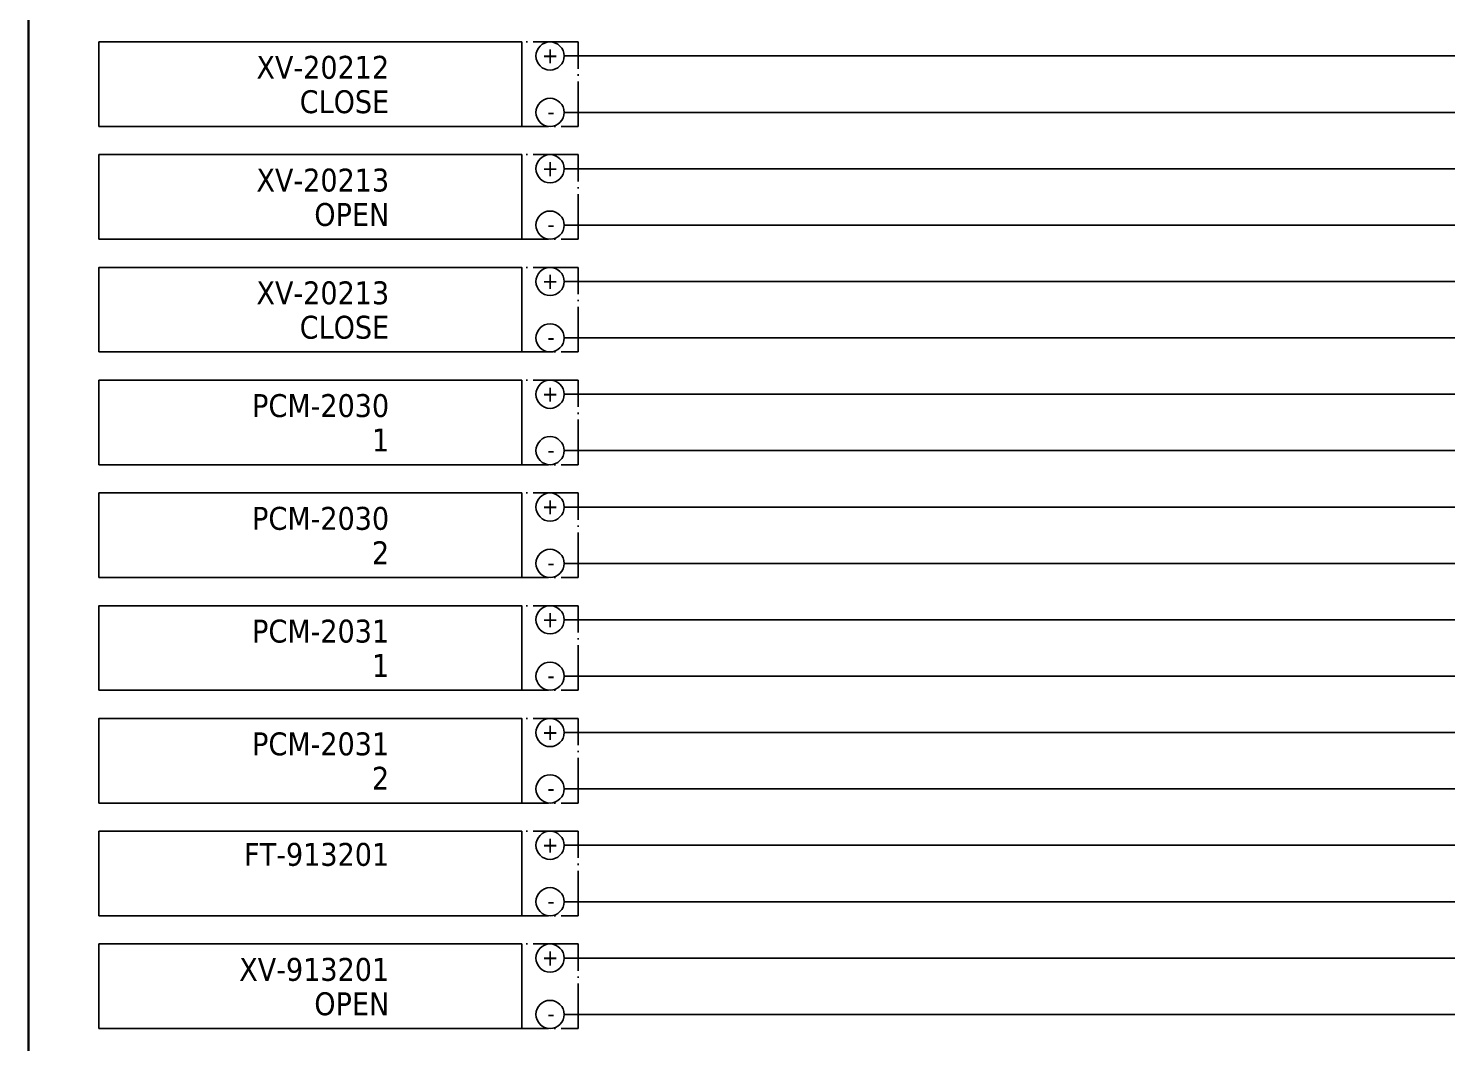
# Model space of a CAD drawing. Header units: millimetres. Extents: x 0 to 1792788, y -13 to 262234.
# Drawn here: x 0 to 100.6, y 79 to 151 of the extents above; entities that cross this region are included whole.
import ezdxf
from ezdxf.enums import TextEntityAlignment as Align

# ---------------------------------------------------------------- set-up
doc = ezdxf.new("R2010")
doc.units = ezdxf.units.MM
doc.linetypes.add('EPL_DASHDOT', pattern=[1, 0.8, -0.1, 0, -0.1])
for name, color, linetype, lineweight in [('EPLAN201', 7, 'Continuous', 35), ('EPLAN302', 5, 'Continuous', 25), ('EPLAN305', 5, 'Continuous', 25), ('EPLAN307', 134, 'EPL_DASHDOT', 25), ('EPLAN311', 7, 'Continuous', 25), ('EPLAN400', 5, 'Continuous', 35), ('EPLAN421', 5, 'Continuous', 35), ('EPLAN440', 73, 'Continuous', 35), ('EPLAN451', 7, 'Continuous', 35), ('EPLAN452', 7, 'Continuous', 35), ('EPLAN453', 7, 'Continuous', 35), ('EPLAN500', 7, 'Continuous', 35), ('EPLAN501', 7, 'Continuous', 35), ('EPLAN502', 7, 'Continuous', 35), ('EPLAN503', 7, 'Continuous', 35), ('EPLAN504', 7, 'Continuous', 35)]:
    doc.layers.add(name, color=color, linetype=linetype, lineweight=lineweight)
doc.styles.add('Tahoma', font='')
doc.styles.get('Tahoma').set_extended_font_data('Tahoma')

# ---------------------------------------------------------------- blocks, each defined once
blk = doc.blocks.new('EPLFRAME')
at = {"layer": 'EPLAN201', "linetype": 'Continuous', "lineweight": 35, "ltscale": 4}
blk.add_lwpolyline([(0, 0), (420, 0), (420, 297), (0, 297)], close=True, dxfattribs=at)
at = {"layer": 'EPLAN451', "color": 7, "style": 'Tahoma'}
for tag, p, height in [('14_10014', (101, 12), 2.26), ('14_10015', (185, 12), 2.26), ('14_10011', (101, 5), 2.26), ('14_10013', (332, 5), 1.63), ('14_10151', (73, 1), 1.63), ('14_10300', (415, 1), 1.63)]:
    blk.add_attdef(tag, p, '', height=height, dxfattribs=at)
blk.add_attdef('4_25020', text='', height=1.63, dxfattribs=at).set_placement((413, 1), align=Align.RIGHT)
at = {"layer": 'EPLAN452', "color": 7, "style": 'Tahoma'}
for tag, p, height in [('4_11041', (1, 17), 2.26), ('4_11071[1]', (1, 13), 1.63), ('4_11074[1]', (21, 13), 1.63), ('4_11070[1]', (41, 13), 1.63), ('4_11024', (73, 13), 1.63), ('4_11011', (231, 12), 2.26), ('4_11030', (301, 12), 2.26), ('4_20132_1001', (374, 13), 1.63), ('4_11071[2]', (1, 9), 1.63), ('4_11074[2]', (21, 9), 1.63), ('4_11070[2]', (41, 9), 1.63), ('4_11022', (73, 9), 1.63), ('4_20134_1001', (374, 9), 1.63), ('4_11071[3]', (1, 5), 1.63), ('4_11074[3]', (21, 5), 1.63), ('4_11070[3]', (41, 5), 1.63), ('4_11080', (73, 5), 1.63), ('4_11059', (301, 5), 1.63)]:
    blk.add_attdef(tag, p, '', height=height, dxfattribs=at)
for tag, height, p in [('4_11040', 2.26, (419, 17)), ('4_11000', 1.63, (419, 5)), ('4_11085', 1.63, (141, 1)), ('4_11086', 1.63, (183, 1))]:
    blk.add_attdef(tag, text='', height=height, dxfattribs=at).set_placement(p, align=Align.RIGHT)
at = {"layer": 'EPLAN453', "color": 7, "style": 'Tahoma'}
for tag, p in [('53_19005_1', (21, 293)), ('53_19005', (63, 293)), ('53_19005_8', (105, 293)), ('53_19005_6', (147, 293)), ('53_19005_7', (189, 293)), ('53_19005_9', (231, 293)), ('53_19005_3', (273, 293)), ('53_19005_2', (315, 293)), ('53_19005_4', (357, 293)), ('53_19005_5', (399, 293))]:
    blk.add_attdef(tag, text='', height=1.35, dxfattribs=at).set_placement(p, align=Align.BOTTOM_CENTER)
blk = doc.blocks.new('EPLSYM_LibrarySPECIAL_Symbol17_Variant3_Placement1')
at = {"layer": 'EPLAN302', "lineweight": 25, "ltscale": 4}
blk.add_line((4, 0), (1, 0), dxfattribs=at)
blk.add_circle((0, 0), 1, dxfattribs=at)
at = {"layer": 'EPLAN421', "color": 5, "style": 'Tahoma'}
blk.add_attdef('17_20039', text='', height=1.17, dxfattribs=at).set_placement((3, 1), align=Align.BOTTOM_RIGHT)
blk = doc.blocks.new('EPLSYM_LibrarySPECIAL_Symbol0_Variant0_Placement1_2')
at = {"layer": 'EPLAN305', "lineweight": 25, "ltscale": 4}
blk.add_lwpolyline([(0, -6), (30, -6), (30, 0), (0, 0)], close=True, dxfattribs=at)
at = {"layer": 'EPLAN400', "color": 5, "style": 'Tahoma'}
blk.add_attdef('17_20010', text='', height=2.2575, dxfattribs=at).set_placement((-1.5, -0.9515), align=Align.TOP_RIGHT)
at = {"layer": 'EPLAN440', "color": 73, "style": 'Tahoma'}
blk.add_attdef('17_20300', text='', height=1.6254, dxfattribs=at).set_placement((-1.5, -4.57508), align=Align.TOP_RIGHT)
at = {"layer": 'EPLAN500', "color": 7, "style": 'Tahoma'}
blk.add_attdef('17_20027', text='', height=1.6254, dxfattribs=at).set_placement((-1.5, -7.27508), align=Align.TOP_RIGHT)
at = {"layer": 'EPLAN501', "color": 7, "style": 'Tahoma'}
blk.add_attdef('17_20011', text='', height=1.6254, dxfattribs=at).set_placement((-1.5, -12.83762), align=Align.TOP_RIGHT)
at = {"layer": 'EPLAN502', "color": 7, "style": 'Tahoma'}
blk.add_attdef('17_20025', text='', height=1.6254, dxfattribs=at).set_placement((-1.5, -15.37508), align=Align.TOP_RIGHT)
at = {"layer": 'EPLAN503', "color": 7, "style": 'Tahoma'}
blk.add_attdef('17_20024', text='', height=1.6254, dxfattribs=at).set_placement((-1.5, -18.07508), align=Align.TOP_RIGHT)
at = {"layer": 'EPLAN504', "color": 7, "style": 'Tahoma'}
blk.add_attdef('17_20901[1]', text='', height=1.6254, dxfattribs=at).set_placement((-1.5, -9.97508), align=Align.TOP_RIGHT)
blk = doc.blocks.new('EPLSYM_LibrarySPECIAL_Symbol2_Variant0_Placement1_2')
at = {"layer": 'EPLAN307', "lineweight": 25, "ltscale": 4}
blk.add_lwpolyline([(0, -6), (34, -6), (34, 0), (0, 0)], close=True, dxfattribs=at)
at = {"layer": 'EPLAN400', "color": 5, "style": 'Tahoma'}
blk.add_attdef('88_20010', text='', height=2.2575, dxfattribs=at).set_placement((-1.5, -0.9515), align=Align.TOP_RIGHT)
at = {"layer": 'EPLAN500', "color": 7, "style": 'Tahoma'}
blk.add_attdef('88_20027', text='', height=1.6254, dxfattribs=at).set_placement((-1.5, -4.57508), align=Align.TOP_RIGHT)
at = {"layer": 'EPLAN501', "color": 7, "style": 'Tahoma'}
blk.add_attdef('88_20011', text='', height=1.6254, dxfattribs=at).set_placement((-1.5, -9.97508), align=Align.TOP_RIGHT)
at = {"layer": 'EPLAN502', "color": 7, "style": 'Tahoma'}
blk.add_attdef('88_20025', text='', height=1.6254, dxfattribs=at).set_placement((-1.5, -12.67508), align=Align.TOP_RIGHT)
at = {"layer": 'EPLAN503', "color": 7, "style": 'Tahoma'}
blk.add_attdef('88_20024', text='', height=1.6254, dxfattribs=at).set_placement((-1.5, -15.37508), align=Align.TOP_RIGHT)
at = {"layer": 'EPLAN504', "color": 7, "style": 'Tahoma'}
blk.add_attdef('88_20901[1]', text='', height=1.6254, dxfattribs=at).set_placement((-1.5, -7.27508), align=Align.TOP_RIGHT)
blk = doc.blocks.new('EPLSYM_LibrarySPECIAL_Symbol0_Variant0_Placement1_3')
at = {"layer": 'EPLAN305', "lineweight": 25, "ltscale": 4}
blk.add_lwpolyline([(0, -6), (30, -6), (30, 0), (0, 0)], close=True, dxfattribs=at)
at = {"layer": 'EPLAN400', "color": 5, "style": 'Tahoma'}
blk.add_attdef('17_20010', text='', height=2.2575, dxfattribs=at).set_placement((-1.5, -0.9515), align=Align.TOP_RIGHT)
at = {"layer": 'EPLAN440', "color": 73, "style": 'Tahoma'}
blk.add_attdef('17_20300', text='', height=1.6254, dxfattribs=at).set_placement((-1.5, -4.57508), align=Align.TOP_RIGHT)
at = {"layer": 'EPLAN500', "color": 7, "style": 'Tahoma'}
blk.add_attdef('17_20027', text='', height=1.6254, dxfattribs=at).set_placement((-1.5, -7.27508), align=Align.TOP_RIGHT)
at = {"layer": 'EPLAN501', "color": 7, "style": 'Tahoma'}
blk.add_attdef('17_20011', text='', height=1.6254, dxfattribs=at).set_placement((-1.5, -12.83762), align=Align.TOP_RIGHT)
at = {"layer": 'EPLAN502', "color": 7, "style": 'Tahoma'}
blk.add_attdef('17_20025', text='', height=1.6254, dxfattribs=at).set_placement((-1.5, -15.37508), align=Align.TOP_RIGHT)
at = {"layer": 'EPLAN503', "color": 7, "style": 'Tahoma'}
blk.add_attdef('17_20024', text='', height=1.6254, dxfattribs=at).set_placement((-1.5, -18.07508), align=Align.TOP_RIGHT)
at = {"layer": 'EPLAN504', "color": 7, "style": 'Tahoma'}
blk.add_attdef('17_20901[1]', text='', height=1.6254, dxfattribs=at).set_placement((-1.5, -9.97508), align=Align.TOP_RIGHT)
blk = doc.blocks.new('EPLSYM_LibrarySPECIAL_Symbol2_Variant0_Placement1_3')
at = {"layer": 'EPLAN307', "lineweight": 25, "ltscale": 4}
blk.add_lwpolyline([(0, -6), (34, -6), (34, 0), (0, 0)], close=True, dxfattribs=at)
at = {"layer": 'EPLAN400', "color": 5, "style": 'Tahoma'}
blk.add_attdef('88_20010', text='', height=2.2575, dxfattribs=at).set_placement((-1.5, -0.9515), align=Align.TOP_RIGHT)
at = {"layer": 'EPLAN500', "color": 7, "style": 'Tahoma'}
blk.add_attdef('88_20027', text='', height=1.6254, dxfattribs=at).set_placement((-1.5, -4.57508), align=Align.TOP_RIGHT)
at = {"layer": 'EPLAN501', "color": 7, "style": 'Tahoma'}
blk.add_attdef('88_20011', text='', height=1.6254, dxfattribs=at).set_placement((-1.5, -9.97508), align=Align.TOP_RIGHT)
at = {"layer": 'EPLAN502', "color": 7, "style": 'Tahoma'}
blk.add_attdef('88_20025', text='', height=1.6254, dxfattribs=at).set_placement((-1.5, -12.67508), align=Align.TOP_RIGHT)
at = {"layer": 'EPLAN503', "color": 7, "style": 'Tahoma'}
blk.add_attdef('88_20024', text='', height=1.6254, dxfattribs=at).set_placement((-1.5, -15.37508), align=Align.TOP_RIGHT)
at = {"layer": 'EPLAN504', "color": 7, "style": 'Tahoma'}
blk.add_attdef('88_20901[1]', text='', height=1.6254, dxfattribs=at).set_placement((-1.5, -7.27508), align=Align.TOP_RIGHT)
blk = doc.blocks.new('EPLSYM_LibrarySPECIAL_Symbol0_Variant0_Placement1_4')
at = {"layer": 'EPLAN305', "lineweight": 25, "ltscale": 4}
blk.add_lwpolyline([(0, -6), (30, -6), (30, 0), (0, 0)], close=True, dxfattribs=at)
at = {"layer": 'EPLAN400', "color": 5, "style": 'Tahoma'}
blk.add_attdef('17_20010', text='', height=2.2575, dxfattribs=at).set_placement((-1.5, -0.9515), align=Align.TOP_RIGHT)
at = {"layer": 'EPLAN440', "color": 73, "style": 'Tahoma'}
blk.add_attdef('17_20300', text='', height=1.6254, dxfattribs=at).set_placement((-1.5, -4.57508), align=Align.TOP_RIGHT)
at = {"layer": 'EPLAN500', "color": 7, "style": 'Tahoma'}
blk.add_attdef('17_20027', text='', height=1.6254, dxfattribs=at).set_placement((-1.5, -7.27508), align=Align.TOP_RIGHT)
at = {"layer": 'EPLAN501', "color": 7, "style": 'Tahoma'}
blk.add_attdef('17_20011', text='', height=1.6254, dxfattribs=at).set_placement((-1.5, -12.83762), align=Align.TOP_RIGHT)
at = {"layer": 'EPLAN502', "color": 7, "style": 'Tahoma'}
blk.add_attdef('17_20025', text='', height=1.6254, dxfattribs=at).set_placement((-1.5, -15.37508), align=Align.TOP_RIGHT)
at = {"layer": 'EPLAN503', "color": 7, "style": 'Tahoma'}
blk.add_attdef('17_20024', text='', height=1.6254, dxfattribs=at).set_placement((-1.5, -18.07508), align=Align.TOP_RIGHT)
at = {"layer": 'EPLAN504', "color": 7, "style": 'Tahoma'}
blk.add_attdef('17_20901[1]', text='', height=1.6254, dxfattribs=at).set_placement((-1.5, -9.97508), align=Align.TOP_RIGHT)
blk = doc.blocks.new('EPLSYM_LibrarySPECIAL_Symbol2_Variant0_Placement1_4')
at = {"layer": 'EPLAN307', "lineweight": 25, "ltscale": 4}
blk.add_lwpolyline([(0, -6), (34, -6), (34, 0), (0, 0)], close=True, dxfattribs=at)
at = {"layer": 'EPLAN400', "color": 5, "style": 'Tahoma'}
blk.add_attdef('88_20010', text='', height=2.2575, dxfattribs=at).set_placement((-1.5, -0.9515), align=Align.TOP_RIGHT)
at = {"layer": 'EPLAN500', "color": 7, "style": 'Tahoma'}
blk.add_attdef('88_20027', text='', height=1.6254, dxfattribs=at).set_placement((-1.5, -4.57508), align=Align.TOP_RIGHT)
at = {"layer": 'EPLAN501', "color": 7, "style": 'Tahoma'}
blk.add_attdef('88_20011', text='', height=1.6254, dxfattribs=at).set_placement((-1.5, -9.97508), align=Align.TOP_RIGHT)
at = {"layer": 'EPLAN502', "color": 7, "style": 'Tahoma'}
blk.add_attdef('88_20025', text='', height=1.6254, dxfattribs=at).set_placement((-1.5, -12.67508), align=Align.TOP_RIGHT)
at = {"layer": 'EPLAN503', "color": 7, "style": 'Tahoma'}
blk.add_attdef('88_20024', text='', height=1.6254, dxfattribs=at).set_placement((-1.5, -15.37508), align=Align.TOP_RIGHT)
at = {"layer": 'EPLAN504', "color": 7, "style": 'Tahoma'}
blk.add_attdef('88_20901[1]', text='', height=1.6254, dxfattribs=at).set_placement((-1.5, -7.27508), align=Align.TOP_RIGHT)
blk = doc.blocks.new('EPLSYM_LibrarySPECIAL_Symbol0_Variant0_Placement1_5')
at = {"layer": 'EPLAN305', "lineweight": 25, "ltscale": 4}
blk.add_lwpolyline([(0, -6), (30, -6), (30, 0), (0, 0)], close=True, dxfattribs=at)
at = {"layer": 'EPLAN400', "color": 5, "style": 'Tahoma'}
blk.add_attdef('17_20010', text='', height=2.2575, dxfattribs=at).set_placement((-1.5, -0.9515), align=Align.TOP_RIGHT)
at = {"layer": 'EPLAN440', "color": 73, "style": 'Tahoma'}
blk.add_attdef('17_20300', text='', height=1.6254, dxfattribs=at).set_placement((-1.5, -4.57508), align=Align.TOP_RIGHT)
at = {"layer": 'EPLAN500', "color": 7, "style": 'Tahoma'}
blk.add_attdef('17_20027', text='', height=1.6254, dxfattribs=at).set_placement((-1.5, -7.27508), align=Align.TOP_RIGHT)
at = {"layer": 'EPLAN501', "color": 7, "style": 'Tahoma'}
blk.add_attdef('17_20011', text='', height=1.6254, dxfattribs=at).set_placement((-1.5, -12.83762), align=Align.TOP_RIGHT)
at = {"layer": 'EPLAN502', "color": 7, "style": 'Tahoma'}
blk.add_attdef('17_20025', text='', height=1.6254, dxfattribs=at).set_placement((-1.5, -15.37508), align=Align.TOP_RIGHT)
at = {"layer": 'EPLAN503', "color": 7, "style": 'Tahoma'}
blk.add_attdef('17_20024', text='', height=1.6254, dxfattribs=at).set_placement((-1.5, -18.07508), align=Align.TOP_RIGHT)
at = {"layer": 'EPLAN504', "color": 7, "style": 'Tahoma'}
blk.add_attdef('17_20901[1]', text='', height=1.6254, dxfattribs=at).set_placement((-1.5, -9.97508), align=Align.TOP_RIGHT)
blk = doc.blocks.new('EPLSYM_LibrarySPECIAL_Symbol2_Variant0_Placement1_5')
at = {"layer": 'EPLAN307', "lineweight": 25, "ltscale": 4}
blk.add_lwpolyline([(0, -6), (34, -6), (34, 0), (0, 0)], close=True, dxfattribs=at)
at = {"layer": 'EPLAN400', "color": 5, "style": 'Tahoma'}
blk.add_attdef('88_20010', text='', height=2.2575, dxfattribs=at).set_placement((-1.5, -0.9515), align=Align.TOP_RIGHT)
at = {"layer": 'EPLAN500', "color": 7, "style": 'Tahoma'}
blk.add_attdef('88_20027', text='', height=1.6254, dxfattribs=at).set_placement((-1.5, -4.57508), align=Align.TOP_RIGHT)
at = {"layer": 'EPLAN501', "color": 7, "style": 'Tahoma'}
blk.add_attdef('88_20011', text='', height=1.6254, dxfattribs=at).set_placement((-1.5, -9.97508), align=Align.TOP_RIGHT)
at = {"layer": 'EPLAN502', "color": 7, "style": 'Tahoma'}
blk.add_attdef('88_20025', text='', height=1.6254, dxfattribs=at).set_placement((-1.5, -12.67508), align=Align.TOP_RIGHT)
at = {"layer": 'EPLAN503', "color": 7, "style": 'Tahoma'}
blk.add_attdef('88_20024', text='', height=1.6254, dxfattribs=at).set_placement((-1.5, -15.37508), align=Align.TOP_RIGHT)
at = {"layer": 'EPLAN504', "color": 7, "style": 'Tahoma'}
blk.add_attdef('88_20901[1]', text='', height=1.6254, dxfattribs=at).set_placement((-1.5, -7.27508), align=Align.TOP_RIGHT)
blk = doc.blocks.new('EPLSYM_LibrarySPECIAL_Symbol0_Variant0_Placement1_6')
at = {"layer": 'EPLAN305', "lineweight": 25, "ltscale": 4}
blk.add_lwpolyline([(0, -6), (30, -6), (30, 0), (0, 0)], close=True, dxfattribs=at)
at = {"layer": 'EPLAN400', "color": 5, "style": 'Tahoma'}
blk.add_attdef('17_20010', text='', height=2.2575, dxfattribs=at).set_placement((-1.5, -0.9515), align=Align.TOP_RIGHT)
at = {"layer": 'EPLAN440', "color": 73, "style": 'Tahoma'}
blk.add_attdef('17_20300', text='', height=1.6254, dxfattribs=at).set_placement((-1.5, -4.57508), align=Align.TOP_RIGHT)
at = {"layer": 'EPLAN500', "color": 7, "style": 'Tahoma'}
blk.add_attdef('17_20027', text='', height=1.6254, dxfattribs=at).set_placement((-1.5, -7.27508), align=Align.TOP_RIGHT)
at = {"layer": 'EPLAN501', "color": 7, "style": 'Tahoma'}
blk.add_attdef('17_20011', text='', height=1.6254, dxfattribs=at).set_placement((-1.5, -12.83762), align=Align.TOP_RIGHT)
at = {"layer": 'EPLAN502', "color": 7, "style": 'Tahoma'}
blk.add_attdef('17_20025', text='', height=1.6254, dxfattribs=at).set_placement((-1.5, -15.37508), align=Align.TOP_RIGHT)
at = {"layer": 'EPLAN503', "color": 7, "style": 'Tahoma'}
blk.add_attdef('17_20024', text='', height=1.6254, dxfattribs=at).set_placement((-1.5, -18.07508), align=Align.TOP_RIGHT)
at = {"layer": 'EPLAN504', "color": 7, "style": 'Tahoma'}
blk.add_attdef('17_20901[1]', text='', height=1.6254, dxfattribs=at).set_placement((-1.5, -9.97508), align=Align.TOP_RIGHT)
blk = doc.blocks.new('EPLSYM_LibrarySPECIAL_Symbol2_Variant0_Placement1_6')
at = {"layer": 'EPLAN307', "lineweight": 25, "ltscale": 4}
blk.add_lwpolyline([(0, -6), (34, -6), (34, 0), (0, 0)], close=True, dxfattribs=at)
at = {"layer": 'EPLAN400', "color": 5, "style": 'Tahoma'}
blk.add_attdef('88_20010', text='', height=2.2575, dxfattribs=at).set_placement((-1.5, -0.9515), align=Align.TOP_RIGHT)
at = {"layer": 'EPLAN500', "color": 7, "style": 'Tahoma'}
blk.add_attdef('88_20027', text='', height=1.6254, dxfattribs=at).set_placement((-1.5, -4.57508), align=Align.TOP_RIGHT)
at = {"layer": 'EPLAN501', "color": 7, "style": 'Tahoma'}
blk.add_attdef('88_20011', text='', height=1.6254, dxfattribs=at).set_placement((-1.5, -9.97508), align=Align.TOP_RIGHT)
at = {"layer": 'EPLAN502', "color": 7, "style": 'Tahoma'}
blk.add_attdef('88_20025', text='', height=1.6254, dxfattribs=at).set_placement((-1.5, -12.67508), align=Align.TOP_RIGHT)
at = {"layer": 'EPLAN503', "color": 7, "style": 'Tahoma'}
blk.add_attdef('88_20024', text='', height=1.6254, dxfattribs=at).set_placement((-1.5, -15.37508), align=Align.TOP_RIGHT)
at = {"layer": 'EPLAN504', "color": 7, "style": 'Tahoma'}
blk.add_attdef('88_20901[1]', text='', height=1.6254, dxfattribs=at).set_placement((-1.5, -7.27508), align=Align.TOP_RIGHT)
blk = doc.blocks.new('EPLSYM_LibrarySPECIAL_Symbol2_Variant0_Placement1_27')
at = {"layer": 'EPLAN307', "lineweight": 25, "ltscale": 4}
blk.add_lwpolyline([(0, -6), (34, -6), (34, 0), (0, 0)], close=True, dxfattribs=at)
at = {"layer": 'EPLAN400', "color": 5, "style": 'Tahoma'}
blk.add_attdef('88_20010', text='', height=2.2575, dxfattribs=at).set_placement((-1.5, -0.9515), align=Align.TOP_RIGHT)
at = {"layer": 'EPLAN500', "color": 7, "style": 'Tahoma'}
blk.add_attdef('88_20027', text='', height=1.6254, dxfattribs=at).set_placement((-1.5, -4.57508), align=Align.TOP_RIGHT)
at = {"layer": 'EPLAN501', "color": 7, "style": 'Tahoma'}
blk.add_attdef('88_20011', text='', height=1.6254, dxfattribs=at).set_placement((-1.5, -9.97508), align=Align.TOP_RIGHT)
at = {"layer": 'EPLAN502', "color": 7, "style": 'Tahoma'}
blk.add_attdef('88_20025', text='', height=1.6254, dxfattribs=at).set_placement((-1.5, -12.67508), align=Align.TOP_RIGHT)
at = {"layer": 'EPLAN503', "color": 7, "style": 'Tahoma'}
blk.add_attdef('88_20024', text='', height=1.6254, dxfattribs=at).set_placement((-1.5, -15.37508), align=Align.TOP_RIGHT)
at = {"layer": 'EPLAN504', "color": 7, "style": 'Tahoma'}
blk.add_attdef('88_20901[1]', text='', height=1.6254, dxfattribs=at).set_placement((-1.5, -7.27508), align=Align.TOP_RIGHT)
blk = doc.blocks.new('EPLSYM_LibrarySPECIAL_Symbol2_Variant0_Placement1_28')
at = {"layer": 'EPLAN307', "lineweight": 25, "ltscale": 4}
blk.add_lwpolyline([(0, -6), (34, -6), (34, 0), (0, 0)], close=True, dxfattribs=at)
at = {"layer": 'EPLAN400', "color": 5, "style": 'Tahoma'}
blk.add_attdef('88_20010', text='', height=2.2575, dxfattribs=at).set_placement((-1.5, -0.9515), align=Align.TOP_RIGHT)
at = {"layer": 'EPLAN500', "color": 7, "style": 'Tahoma'}
blk.add_attdef('88_20027', text='', height=1.6254, dxfattribs=at).set_placement((-1.5, -4.57508), align=Align.TOP_RIGHT)
at = {"layer": 'EPLAN501', "color": 7, "style": 'Tahoma'}
blk.add_attdef('88_20011', text='', height=1.6254, dxfattribs=at).set_placement((-1.5, -9.97508), align=Align.TOP_RIGHT)
at = {"layer": 'EPLAN502', "color": 7, "style": 'Tahoma'}
blk.add_attdef('88_20025', text='', height=1.6254, dxfattribs=at).set_placement((-1.5, -12.67508), align=Align.TOP_RIGHT)
at = {"layer": 'EPLAN503', "color": 7, "style": 'Tahoma'}
blk.add_attdef('88_20024', text='', height=1.6254, dxfattribs=at).set_placement((-1.5, -15.37508), align=Align.TOP_RIGHT)
at = {"layer": 'EPLAN504', "color": 7, "style": 'Tahoma'}
blk.add_attdef('88_20901[1]', text='', height=1.6254, dxfattribs=at).set_placement((-1.5, -7.27508), align=Align.TOP_RIGHT)
blk = doc.blocks.new('EPLSYM_LibrarySPECIAL_Symbol2_Variant0_Placement1_29')
at = {"layer": 'EPLAN307', "lineweight": 25, "ltscale": 4}
blk.add_lwpolyline([(0, -6), (34, -6), (34, 0), (0, 0)], close=True, dxfattribs=at)
at = {"layer": 'EPLAN400', "color": 5, "style": 'Tahoma'}
blk.add_attdef('88_20010', text='', height=2.2575, dxfattribs=at).set_placement((-1.5, -0.9515), align=Align.TOP_RIGHT)
at = {"layer": 'EPLAN500', "color": 7, "style": 'Tahoma'}
blk.add_attdef('88_20027', text='', height=1.6254, dxfattribs=at).set_placement((-1.5, -4.57508), align=Align.TOP_RIGHT)
at = {"layer": 'EPLAN501', "color": 7, "style": 'Tahoma'}
blk.add_attdef('88_20011', text='', height=1.6254, dxfattribs=at).set_placement((-1.5, -9.97508), align=Align.TOP_RIGHT)
at = {"layer": 'EPLAN502', "color": 7, "style": 'Tahoma'}
blk.add_attdef('88_20025', text='', height=1.6254, dxfattribs=at).set_placement((-1.5, -12.67508), align=Align.TOP_RIGHT)
at = {"layer": 'EPLAN503', "color": 7, "style": 'Tahoma'}
blk.add_attdef('88_20024', text='', height=1.6254, dxfattribs=at).set_placement((-1.5, -15.37508), align=Align.TOP_RIGHT)
at = {"layer": 'EPLAN504', "color": 7, "style": 'Tahoma'}
blk.add_attdef('88_20901[1]', text='', height=1.6254, dxfattribs=at).set_placement((-1.5, -7.27508), align=Align.TOP_RIGHT)
blk = doc.blocks.new('EPLSYM_LibrarySPECIAL_Symbol0_Variant0_Placement1_27')
at = {"layer": 'EPLAN305', "lineweight": 25, "ltscale": 4}
blk.add_lwpolyline([(0, -6), (30, -6), (30, 0), (0, 0)], close=True, dxfattribs=at)
at = {"layer": 'EPLAN400', "color": 5, "style": 'Tahoma'}
blk.add_attdef('17_20010', text='', height=2.2575, dxfattribs=at).set_placement((-1.5, -0.9515), align=Align.TOP_RIGHT)
at = {"layer": 'EPLAN440', "color": 73, "style": 'Tahoma'}
blk.add_attdef('17_20300', text='', height=1.6254, dxfattribs=at).set_placement((-1.5, -4.57508), align=Align.TOP_RIGHT)
at = {"layer": 'EPLAN500', "color": 7, "style": 'Tahoma'}
blk.add_attdef('17_20027', text='', height=1.6254, dxfattribs=at).set_placement((-1.5, -7.27508), align=Align.TOP_RIGHT)
at = {"layer": 'EPLAN501', "color": 7, "style": 'Tahoma'}
blk.add_attdef('17_20011', text='', height=1.6254, dxfattribs=at).set_placement((-1.5, -12.83762), align=Align.TOP_RIGHT)
at = {"layer": 'EPLAN502', "color": 7, "style": 'Tahoma'}
blk.add_attdef('17_20025', text='', height=1.6254, dxfattribs=at).set_placement((-1.5, -15.37508), align=Align.TOP_RIGHT)
at = {"layer": 'EPLAN503', "color": 7, "style": 'Tahoma'}
blk.add_attdef('17_20024', text='', height=1.6254, dxfattribs=at).set_placement((-1.5, -18.07508), align=Align.TOP_RIGHT)
at = {"layer": 'EPLAN504', "color": 7, "style": 'Tahoma'}
blk.add_attdef('17_20901[1]', text='', height=1.6254, dxfattribs=at).set_placement((-1.5, -9.97508), align=Align.TOP_RIGHT)
blk = doc.blocks.new('EPLSYM_LibrarySPECIAL_Symbol0_Variant0_Placement1_28')
at = {"layer": 'EPLAN305', "lineweight": 25, "ltscale": 4}
blk.add_lwpolyline([(0, -6), (30, -6), (30, 0), (0, 0)], close=True, dxfattribs=at)
at = {"layer": 'EPLAN400', "color": 5, "style": 'Tahoma'}
blk.add_attdef('17_20010', text='', height=2.2575, dxfattribs=at).set_placement((-1.5, -0.9515), align=Align.TOP_RIGHT)
at = {"layer": 'EPLAN440', "color": 73, "style": 'Tahoma'}
blk.add_attdef('17_20300', text='', height=1.6254, dxfattribs=at).set_placement((-1.5, -4.57508), align=Align.TOP_RIGHT)
at = {"layer": 'EPLAN500', "color": 7, "style": 'Tahoma'}
blk.add_attdef('17_20027', text='', height=1.6254, dxfattribs=at).set_placement((-1.5, -7.27508), align=Align.TOP_RIGHT)
at = {"layer": 'EPLAN501', "color": 7, "style": 'Tahoma'}
blk.add_attdef('17_20011', text='', height=1.6254, dxfattribs=at).set_placement((-1.5, -12.83762), align=Align.TOP_RIGHT)
at = {"layer": 'EPLAN502', "color": 7, "style": 'Tahoma'}
blk.add_attdef('17_20025', text='', height=1.6254, dxfattribs=at).set_placement((-1.5, -15.37508), align=Align.TOP_RIGHT)
at = {"layer": 'EPLAN503', "color": 7, "style": 'Tahoma'}
blk.add_attdef('17_20024', text='', height=1.6254, dxfattribs=at).set_placement((-1.5, -18.07508), align=Align.TOP_RIGHT)
at = {"layer": 'EPLAN504', "color": 7, "style": 'Tahoma'}
blk.add_attdef('17_20901[1]', text='', height=1.6254, dxfattribs=at).set_placement((-1.5, -9.97508), align=Align.TOP_RIGHT)
blk = doc.blocks.new('EPLSYM_LibrarySPECIAL_Symbol0_Variant0_Placement1_29')
at = {"layer": 'EPLAN305', "lineweight": 25, "ltscale": 4}
blk.add_lwpolyline([(0, -6), (30, -6), (30, 0), (0, 0)], close=True, dxfattribs=at)
at = {"layer": 'EPLAN400', "color": 5, "style": 'Tahoma'}
blk.add_attdef('17_20010', text='', height=2.2575, dxfattribs=at).set_placement((-1.5, -0.9515), align=Align.TOP_RIGHT)
at = {"layer": 'EPLAN440', "color": 73, "style": 'Tahoma'}
blk.add_attdef('17_20300', text='', height=1.6254, dxfattribs=at).set_placement((-1.5, -4.57508), align=Align.TOP_RIGHT)
at = {"layer": 'EPLAN500', "color": 7, "style": 'Tahoma'}
blk.add_attdef('17_20027', text='', height=1.6254, dxfattribs=at).set_placement((-1.5, -7.27508), align=Align.TOP_RIGHT)
at = {"layer": 'EPLAN501', "color": 7, "style": 'Tahoma'}
blk.add_attdef('17_20011', text='', height=1.6254, dxfattribs=at).set_placement((-1.5, -12.83762), align=Align.TOP_RIGHT)
at = {"layer": 'EPLAN502', "color": 7, "style": 'Tahoma'}
blk.add_attdef('17_20025', text='', height=1.6254, dxfattribs=at).set_placement((-1.5, -15.37508), align=Align.TOP_RIGHT)
at = {"layer": 'EPLAN503', "color": 7, "style": 'Tahoma'}
blk.add_attdef('17_20024', text='', height=1.6254, dxfattribs=at).set_placement((-1.5, -18.07508), align=Align.TOP_RIGHT)
at = {"layer": 'EPLAN504', "color": 7, "style": 'Tahoma'}
blk.add_attdef('17_20901[1]', text='', height=1.6254, dxfattribs=at).set_placement((-1.5, -9.97508), align=Align.TOP_RIGHT)
blk = doc.blocks.new('EPLSYM_LibrarySPECIAL_Symbol2_Variant0_Placement1_31')
at = {"layer": 'EPLAN307', "lineweight": 25, "ltscale": 4}
blk.add_lwpolyline([(0, -6), (34, -6), (34, 0), (0, 0)], close=True, dxfattribs=at)
at = {"layer": 'EPLAN400', "color": 5, "style": 'Tahoma'}
blk.add_attdef('88_20010', text='', height=2.2575, dxfattribs=at).set_placement((-1.5, -0.9515), align=Align.TOP_RIGHT)
at = {"layer": 'EPLAN500', "color": 7, "style": 'Tahoma'}
blk.add_attdef('88_20027', text='', height=1.6254, dxfattribs=at).set_placement((-1.5, -4.57508), align=Align.TOP_RIGHT)
at = {"layer": 'EPLAN501', "color": 7, "style": 'Tahoma'}
blk.add_attdef('88_20011', text='', height=1.6254, dxfattribs=at).set_placement((-1.5, -9.97508), align=Align.TOP_RIGHT)
at = {"layer": 'EPLAN502', "color": 7, "style": 'Tahoma'}
blk.add_attdef('88_20025', text='', height=1.6254, dxfattribs=at).set_placement((-1.5, -12.67508), align=Align.TOP_RIGHT)
at = {"layer": 'EPLAN503', "color": 7, "style": 'Tahoma'}
blk.add_attdef('88_20024', text='', height=1.6254, dxfattribs=at).set_placement((-1.5, -15.37508), align=Align.TOP_RIGHT)
at = {"layer": 'EPLAN504', "color": 7, "style": 'Tahoma'}
blk.add_attdef('88_20901[1]', text='', height=1.6254, dxfattribs=at).set_placement((-1.5, -7.27508), align=Align.TOP_RIGHT)
blk = doc.blocks.new('EPLSYM_LibrarySPECIAL_Symbol0_Variant0_Placement1_31')
at = {"layer": 'EPLAN305', "lineweight": 25, "ltscale": 4}
blk.add_lwpolyline([(0, -6), (30, -6), (30, 0), (0, 0)], close=True, dxfattribs=at)
at = {"layer": 'EPLAN400', "color": 5, "style": 'Tahoma'}
blk.add_attdef('17_20010', text='', height=2.2575, dxfattribs=at).set_placement((-1.5, -0.9515), align=Align.TOP_RIGHT)
at = {"layer": 'EPLAN440', "color": 73, "style": 'Tahoma'}
blk.add_attdef('17_20300', text='', height=1.6254, dxfattribs=at).set_placement((-1.5, -4.57508), align=Align.TOP_RIGHT)
at = {"layer": 'EPLAN500', "color": 7, "style": 'Tahoma'}
blk.add_attdef('17_20027', text='', height=1.6254, dxfattribs=at).set_placement((-1.5, -7.27508), align=Align.TOP_RIGHT)
at = {"layer": 'EPLAN501', "color": 7, "style": 'Tahoma'}
blk.add_attdef('17_20011', text='', height=1.6254, dxfattribs=at).set_placement((-1.5, -12.67508), align=Align.TOP_RIGHT)
at = {"layer": 'EPLAN502', "color": 7, "style": 'Tahoma'}
blk.add_attdef('17_20025', text='', height=1.6254, dxfattribs=at).set_placement((-1.5, -15.37508), align=Align.TOP_RIGHT)
at = {"layer": 'EPLAN503', "color": 7, "style": 'Tahoma'}
blk.add_attdef('17_20024', text='', height=1.6254, dxfattribs=at).set_placement((-1.5, -18.07508), align=Align.TOP_RIGHT)
at = {"layer": 'EPLAN504', "color": 7, "style": 'Tahoma'}
blk.add_attdef('17_20901[1]', text='', height=1.6254, dxfattribs=at).set_placement((-1.5, -9.97508), align=Align.TOP_RIGHT)

msp = doc.modelspace()

# ---------------------------------------------------------------- linework, layer by layer
at = {"layer": 'EPLAN311', "ltscale": 4}
for p, q in [((188, 149), (39, 149)), ((188, 145), (39, 145)), ((188, 141), (39, 141)), ((188, 137), (39, 137)), ((188, 133), (39, 133)), ((188, 129), (39, 129)), ((188, 125), (39, 125)), ((188, 121), (39, 121)), ((188, 117), (39, 117)), ((188, 113), (39, 113)), ((188, 109), (39, 109)), ((188, 105), (39, 105)), ((188, 101), (39, 101)), ((188, 97), (39, 97)), ((188, 93), (39, 93)), ((188, 89), (39, 89)), ((188, 85), (39, 85)), ((188, 81), (39, 81))]:
    msp.add_line(p, q, dxfattribs=at)

# ---------------------------------------------------------------- block references
for name, p in [('EPLFRAME', (0, 0)), ('EPLSYM_LibrarySPECIAL_Symbol2_Variant0_Placement1_2', (5, 150)), ('EPLSYM_LibrarySPECIAL_Symbol2_Variant0_Placement1_3', (5, 142)), ('EPLSYM_LibrarySPECIAL_Symbol2_Variant0_Placement1_4', (5, 134)), ('EPLSYM_LibrarySPECIAL_Symbol2_Variant0_Placement1_5', (5, 126)), ('EPLSYM_LibrarySPECIAL_Symbol2_Variant0_Placement1_6', (5, 118)), ('EPLSYM_LibrarySPECIAL_Symbol2_Variant0_Placement1_27', (5, 110)), ('EPLSYM_LibrarySPECIAL_Symbol2_Variant0_Placement1_28', (5, 102)), ('EPLSYM_LibrarySPECIAL_Symbol2_Variant0_Placement1_31', (5, 94)), ('EPLSYM_LibrarySPECIAL_Symbol2_Variant0_Placement1_29', (5, 86))]:
    msp.add_blockref(name, p)
ref = msp.add_blockref('EPLSYM_LibrarySPECIAL_Symbol0_Variant0_Placement1_2', (5, 150))
ref.add_attrib('17_20011', 'XV-20212', dxfattribs={"layer": 'EPLAN501', "color": 7, "height": 1.625, "style": 'Tahoma'}).set_placement((25.59, 149.01), align=Align.TOP_RIGHT)
ref.add_attrib('17_20011/1', 'CLOSE', dxfattribs={"layer": 'EPLAN501', "color": 7, "height": 1.625, "style": 'Tahoma'}).set_placement((25.59, 146.57), align=Align.TOP_RIGHT)
ref = msp.add_blockref('EPLSYM_LibrarySPECIAL_Symbol17_Variant3_Placement1', (37, 149))
ref.add_attrib('17_20039', '+', dxfattribs={"layer": 'EPLAN421', "color": 5, "height": 1.17, "style": 'Tahoma'}).set_placement((37.59, 148.12), align=Align.BOTTOM_RIGHT)
ref = msp.add_blockref('EPLSYM_LibrarySPECIAL_Symbol17_Variant3_Placement1', (37, 145))
ref.add_attrib('17_20039', '-', dxfattribs={"layer": 'EPLAN421', "color": 5, "height": 1.17, "style": 'Tahoma'}).set_placement((37.32, 144.13), align=Align.BOTTOM_RIGHT)
ref = msp.add_blockref('EPLSYM_LibrarySPECIAL_Symbol0_Variant0_Placement1_3', (5, 142))
ref.add_attrib('17_20011', 'XV-20213', dxfattribs={"layer": 'EPLAN501', "color": 7, "height": 1.625, "style": 'Tahoma'}).set_placement((25.59, 141.01), align=Align.TOP_RIGHT)
ref.add_attrib('17_20011/1', 'OPEN', dxfattribs={"layer": 'EPLAN501', "color": 7, "height": 1.625, "style": 'Tahoma'}).set_placement((25.59, 138.57), align=Align.TOP_RIGHT)
ref = msp.add_blockref('EPLSYM_LibrarySPECIAL_Symbol17_Variant3_Placement1', (37, 141))
ref.add_attrib('17_20039', '+', dxfattribs={"layer": 'EPLAN421', "color": 5, "height": 1.17, "style": 'Tahoma'}).set_placement((37.59, 140.12), align=Align.BOTTOM_RIGHT)
ref = msp.add_blockref('EPLSYM_LibrarySPECIAL_Symbol17_Variant3_Placement1', (37, 137))
ref.add_attrib('17_20039', '-', dxfattribs={"layer": 'EPLAN421', "color": 5, "height": 1.17, "style": 'Tahoma'}).set_placement((37.32, 136.13), align=Align.BOTTOM_RIGHT)
ref = msp.add_blockref('EPLSYM_LibrarySPECIAL_Symbol0_Variant0_Placement1_6', (5, 134))
ref.add_attrib('17_20011', 'XV-20213', dxfattribs={"layer": 'EPLAN501', "color": 7, "height": 1.625, "style": 'Tahoma'}).set_placement((25.59, 133.01), align=Align.TOP_RIGHT)
ref.add_attrib('17_20011/1', 'CLOSE', dxfattribs={"layer": 'EPLAN501', "color": 7, "height": 1.625, "style": 'Tahoma'}).set_placement((25.59, 130.57), align=Align.TOP_RIGHT)
ref = msp.add_blockref('EPLSYM_LibrarySPECIAL_Symbol17_Variant3_Placement1', (37, 133))
ref.add_attrib('17_20039', '+', dxfattribs={"layer": 'EPLAN421', "color": 5, "height": 1.17, "style": 'Tahoma'}).set_placement((37.59, 132.12), align=Align.BOTTOM_RIGHT)
ref = msp.add_blockref('EPLSYM_LibrarySPECIAL_Symbol17_Variant3_Placement1', (37, 129))
ref.add_attrib('17_20039', '-', dxfattribs={"layer": 'EPLAN421', "color": 5, "height": 1.17, "style": 'Tahoma'}).set_placement((37.32, 128.13), align=Align.BOTTOM_RIGHT)
ref = msp.add_blockref('EPLSYM_LibrarySPECIAL_Symbol0_Variant0_Placement1_4', (5, 126))
ref.add_attrib('17_20011', 'PCM-2030', dxfattribs={"layer": 'EPLAN501', "color": 7, "height": 1.625, "style": 'Tahoma'}).set_placement((25.59, 125.01), align=Align.TOP_RIGHT)
ref.add_attrib('17_20011/1', '1', dxfattribs={"layer": 'EPLAN501', "color": 7, "height": 1.63, "style": 'Tahoma'}).set_placement((25.59, 122.57), align=Align.TOP_RIGHT)
ref = msp.add_blockref('EPLSYM_LibrarySPECIAL_Symbol17_Variant3_Placement1', (37, 125))
ref.add_attrib('17_20039', '+', dxfattribs={"layer": 'EPLAN421', "color": 5, "height": 1.17, "style": 'Tahoma'}).set_placement((37.59, 124.12), align=Align.BOTTOM_RIGHT)
ref = msp.add_blockref('EPLSYM_LibrarySPECIAL_Symbol17_Variant3_Placement1', (37, 121))
ref.add_attrib('17_20039', '-', dxfattribs={"layer": 'EPLAN421', "color": 5, "height": 1.17, "style": 'Tahoma'}).set_placement((37.32, 120.13), align=Align.BOTTOM_RIGHT)
ref = msp.add_blockref('EPLSYM_LibrarySPECIAL_Symbol0_Variant0_Placement1_5', (5, 118))
ref.add_attrib('17_20011', 'PCM-2030', dxfattribs={"layer": 'EPLAN501', "color": 7, "height": 1.625, "style": 'Tahoma'}).set_placement((25.59, 117.01), align=Align.TOP_RIGHT)
ref.add_attrib('17_20011/1', '2', dxfattribs={"layer": 'EPLAN501', "color": 7, "height": 1.63, "style": 'Tahoma'}).set_placement((25.59, 114.57), align=Align.TOP_RIGHT)
ref = msp.add_blockref('EPLSYM_LibrarySPECIAL_Symbol17_Variant3_Placement1', (37, 117))
ref.add_attrib('17_20039', '+', dxfattribs={"layer": 'EPLAN421', "color": 5, "height": 1.17, "style": 'Tahoma'}).set_placement((37.59, 116.12), align=Align.BOTTOM_RIGHT)
ref = msp.add_blockref('EPLSYM_LibrarySPECIAL_Symbol17_Variant3_Placement1', (37, 113))
ref.add_attrib('17_20039', '-', dxfattribs={"layer": 'EPLAN421', "color": 5, "height": 1.17, "style": 'Tahoma'}).set_placement((37.32, 112.13), align=Align.BOTTOM_RIGHT)
ref = msp.add_blockref('EPLSYM_LibrarySPECIAL_Symbol0_Variant0_Placement1_27', (5, 110))
ref.add_attrib('17_20011', 'PCM-2031', dxfattribs={"layer": 'EPLAN501', "color": 7, "height": 1.625, "style": 'Tahoma'}).set_placement((25.59, 109.01), align=Align.TOP_RIGHT)
ref.add_attrib('17_20011/1', '1', dxfattribs={"layer": 'EPLAN501', "color": 7, "height": 1.63, "style": 'Tahoma'}).set_placement((25.59, 106.57), align=Align.TOP_RIGHT)
ref = msp.add_blockref('EPLSYM_LibrarySPECIAL_Symbol17_Variant3_Placement1', (37, 109))
ref.add_attrib('17_20039', '+', dxfattribs={"layer": 'EPLAN421', "color": 5, "height": 1.17, "style": 'Tahoma'}).set_placement((37.59, 108.12), align=Align.BOTTOM_RIGHT)
ref = msp.add_blockref('EPLSYM_LibrarySPECIAL_Symbol17_Variant3_Placement1', (37, 105))
ref.add_attrib('17_20039', '-', dxfattribs={"layer": 'EPLAN421', "color": 5, "height": 1.17, "style": 'Tahoma'}).set_placement((37.32, 104.13), align=Align.BOTTOM_RIGHT)
ref = msp.add_blockref('EPLSYM_LibrarySPECIAL_Symbol0_Variant0_Placement1_28', (5, 102))
ref.add_attrib('17_20011', 'PCM-2031', dxfattribs={"layer": 'EPLAN501', "color": 7, "height": 1.625, "style": 'Tahoma'}).set_placement((25.59, 101.01), align=Align.TOP_RIGHT)
ref.add_attrib('17_20011/1', '2', dxfattribs={"layer": 'EPLAN501', "color": 7, "height": 1.63, "style": 'Tahoma'}).set_placement((25.59, 98.57), align=Align.TOP_RIGHT)
ref = msp.add_blockref('EPLSYM_LibrarySPECIAL_Symbol17_Variant3_Placement1', (37, 101))
ref.add_attrib('17_20039', '+', dxfattribs={"layer": 'EPLAN421', "color": 5, "height": 1.17, "style": 'Tahoma'}).set_placement((37.59, 100.12), align=Align.BOTTOM_RIGHT)
ref = msp.add_blockref('EPLSYM_LibrarySPECIAL_Symbol17_Variant3_Placement1', (37, 97))
ref.add_attrib('17_20039', '-', dxfattribs={"layer": 'EPLAN421', "color": 5, "height": 1.17, "style": 'Tahoma'}).set_placement((37.32, 96.13), align=Align.BOTTOM_RIGHT)
ref = msp.add_blockref('EPLSYM_LibrarySPECIAL_Symbol0_Variant0_Placement1_31', (5, 94))
ref.add_attrib('17_20011', 'FT-913201', dxfattribs={"layer": 'EPLAN501', "color": 7, "height": 1.625, "style": 'Tahoma'}).set_placement((25.59, 93.17), align=Align.TOP_RIGHT)
ref = msp.add_blockref('EPLSYM_LibrarySPECIAL_Symbol17_Variant3_Placement1', (37, 93))
ref.add_attrib('17_20039', '+', dxfattribs={"layer": 'EPLAN421', "color": 5, "height": 1.17, "style": 'Tahoma'}).set_placement((37.59, 92.12), align=Align.BOTTOM_RIGHT)
ref = msp.add_blockref('EPLSYM_LibrarySPECIAL_Symbol17_Variant3_Placement1', (37, 89))
ref.add_attrib('17_20039', '-', dxfattribs={"layer": 'EPLAN421', "color": 5, "height": 1.17, "style": 'Tahoma'}).set_placement((37.32, 88.13), align=Align.BOTTOM_RIGHT)
ref = msp.add_blockref('EPLSYM_LibrarySPECIAL_Symbol0_Variant0_Placement1_29', (5, 86))
ref.add_attrib('17_20011', 'XV-913201', dxfattribs={"layer": 'EPLAN501', "color": 7, "height": 1.625, "style": 'Tahoma'}).set_placement((25.59, 85.01), align=Align.TOP_RIGHT)
ref.add_attrib('17_20011/1', 'OPEN', dxfattribs={"layer": 'EPLAN501', "color": 7, "height": 1.625, "style": 'Tahoma'}).set_placement((25.59, 82.57), align=Align.TOP_RIGHT)
ref = msp.add_blockref('EPLSYM_LibrarySPECIAL_Symbol17_Variant3_Placement1', (37, 85))
ref.add_attrib('17_20039', '+', dxfattribs={"layer": 'EPLAN421', "color": 5, "height": 1.17, "style": 'Tahoma'}).set_placement((37.59, 84.12), align=Align.BOTTOM_RIGHT)
ref = msp.add_blockref('EPLSYM_LibrarySPECIAL_Symbol17_Variant3_Placement1', (37, 81))
ref.add_attrib('17_20039', '-', dxfattribs={"layer": 'EPLAN421', "color": 5, "height": 1.17, "style": 'Tahoma'}).set_placement((37.32, 80.13), align=Align.BOTTOM_RIGHT)

doc.saveas('drawing.dxf')
